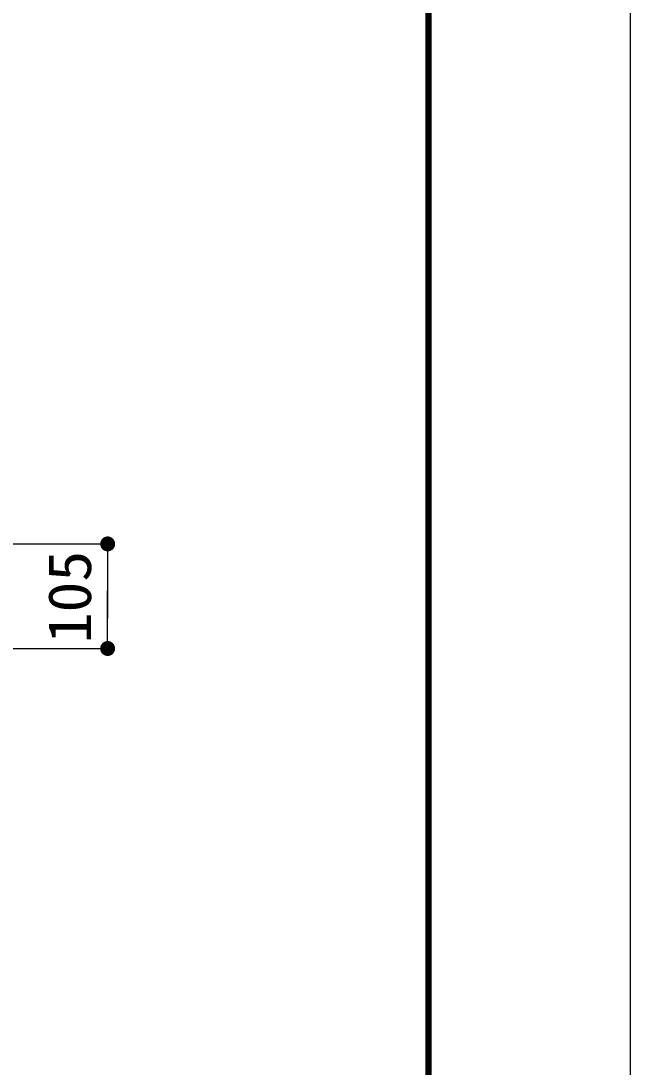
# Model space of a CAD drawing. Units: millimetres, scale not verified. Extents: x -5940 to 5940, y -4200 to 4200.
# Drawn here: x 4717 to 5940, y 0 to 2100 of the extents above; entities that cross this region are included whole.
import ezdxf
from ezdxf.enums import TextEntityAlignment as Align

# ---------------------------------------------------------------- set-up
doc = ezdxf.new("R2010")
doc.units = ezdxf.units.MM
doc.header["$LTSCALE"] = 20
for name, color, linetype, lineweight in [('0-2_SUNPOU', 1, 'Continuous', 25), ('0-4_7詳細', 7, 'Continuous', 25), ('0-8_0', 7, 'Continuous', 25), ('0-C_8部品', 7, 'Continuous', 25)]:
    doc.layers.add(name, color=color, linetype=linetype, lineweight=lineweight)
doc.styles.add('ＭＳ ゴシック', font='')
doc.styles.get('ＭＳ ゴシック').set_extended_font_data('MS Gothic')

# ---------------------------------------------------------------- blocks, each defined once
blk = doc.blocks.new('A2_ver14_社名無')
at = {"layer": '0-8_0', "color": 3}
blk.add_lwpolyline([(-11900, 8420), (-20, 8420), (-20, 20), (-11900, 20)], close=True, dxfattribs=at)
at = {"layer": '0-8_0'}
for points in [[(-11500, 8170), (-420, 8170), (-420, 270), (-11500, 270)], [(-11497.5, 8167.5), (-422.5, 8167.5), (-422.5, 272.5), (-11497.5, 272.5)], [(-11495, 8165), (-425, 8165), (-425, 275), (-11495, 275)], [(-11492.5, 8162.5), (-427.5, 8162.5), (-427.5, 277.5), (-11492.5, 277.5)], [(-11490, 8160), (-430, 8160), (-430, 280), (-11490, 280)]]:
    blk.add_lwpolyline(points, close=True, dxfattribs=at)
blk = doc.blocks.new('M1')
at = {"layer": '0-2_SUNPOU'}
blk.add_line((-5, 0), (-38.576, 0), dxfattribs=at)
for points in [[(0, 0), (-5, 0), (-4.961, 0.627)], [(0, 0), (-4.961, -0.627), (-5, 0)], [(0, 0), (-4.961, 0.627), (-4.843, 1.243)], [(0, 0), (-4.843, -1.243), (-4.961, -0.627)], [(0, 0), (-4.843, 1.243), (-4.649, 1.841)], [(0, 0), (-4.649, -1.841), (-4.843, -1.243)], [(0, 0), (-4.649, 1.841), (-4.382, 2.409)], [(0, 0), (-4.382, -2.409), (-4.649, -1.841)], [(0, 0), (-4.382, 2.409), (-4.045, 2.939)], [(0, 0), (-4.045, -2.939), (-4.382, -2.409)], [(0, 0), (-4.045, 2.939), (-3.645, 3.423)], [(0, 0), (-3.645, -3.423), (-4.045, -2.939)], [(0, 0), (-3.645, 3.423), (-3.187, 3.853)], [(0, 0), (-3.187, -3.853), (-3.645, -3.423)], [(0, 0), (-3.187, 3.853), (-2.679, 4.222)], [(0, 0), (-2.679, -4.222), (-3.187, -3.853)], [(0, 0), (-2.679, 4.222), (-2.129, 4.524)], [(0, 0), (-2.129, -4.524), (-2.679, -4.222)], [(0, 0), (-2.129, 4.524), (-1.545, 4.755)], [(0, 0), (-1.545, -4.755), (-2.129, -4.524)], [(0, 0), (-1.545, 4.755), (-0.937, 4.911)], [(0, 0), (-0.937, -4.911), (-1.545, -4.755)], [(0, 0), (-0.937, 4.911), (-0.314, 4.99)], [(0, 0), (-0.314, -4.99), (-0.937, -4.911)], [(0, 0), (-0.314, 4.99), (0.314, 4.99)], [(0, 0), (0.314, -4.99), (-0.314, -4.99)], [(0, 0), (0.314, 4.99), (0.937, 4.911)], [(0, 0), (0.937, 4.911), (1.545, 4.755)], [(0, 0), (1.545, 4.755), (2.129, 4.524)], [(0, 0), (2.129, 4.524), (2.679, 4.222)], [(0, 0), (2.679, 4.222), (3.187, 3.853)], [(0, 0), (3.187, 3.853), (3.645, 3.423)], [(0, 0), (3.645, 3.423), (4.045, 2.939)], [(0, 0), (4.045, 2.939), (4.382, 2.409)], [(0, 0), (4.382, 2.409), (4.649, 1.841)], [(0, 0), (4.649, 1.841), (4.843, 1.243)], [(0, 0), (4.843, 1.243), (4.961, 0.627)], [(0, 0), (4.961, 0.627), (5, 0)], [(0, 0), (0.937, -4.911), (0.314, -4.99)], [(0, 0), (1.545, -4.755), (0.937, -4.911)], [(0, 0), (2.129, -4.524), (1.545, -4.755)], [(0, 0), (2.679, -4.222), (2.129, -4.524)], [(0, 0), (3.187, -3.853), (2.679, -4.222)], [(0, 0), (3.645, -3.423), (3.187, -3.853)], [(0, 0), (4.045, -2.939), (3.645, -3.423)], [(0, 0), (4.382, -2.409), (4.045, -2.939)], [(0, 0), (4.649, -1.841), (4.382, -2.409)], [(0, 0), (4.843, -1.243), (4.649, -1.841)], [(0, 0), (4.961, -0.627), (4.843, -1.243)], [(0, 0), (5, 0), (4.961, -0.627)]]:
    blk.add_solid(points, dxfattribs=at)

msp = doc.modelspace()

# ---------------------------------------------------------------- linework, layer by layer
at = {"layer": '0-4_7詳細', "color": 1}
for p, q in [((4673.92, 1050.19), (4891.33, 1050.19)), ((4891.33, 990.19), (4891.33, 900.19)), ((4673.92, 840.19), (4891.33, 840.19))]:
    msp.add_line(p, q, dxfattribs=at)

# ---------------------------------------------------------------- block references
at = {"layer": '0-4_7詳細', "xscale": 3, "yscale": 3}
for p, rotation in [((4891.33, 1050.19), 90), ((4891.33, 840.19), 270)]:
    msp.add_blockref('M1', p, dxfattribs=dict(at, rotation=rotation))
at = {"layer": '0-C_8部品'}
msp.add_blockref('A2_ver14_社名無', (5960, -4220), dxfattribs=at)

# ---------------------------------------------------------------- texts
at = {"layer": '0-4_7詳細', "style": 'ＭＳ ゴシック', "width": 1.05}
msp.add_text('105', height=86.66, rotation=90, dxfattribs=at).set_placement((4884.05, 850.69), align=Align.BOTTOM_LEFT)

doc.saveas('drawing.dxf')
